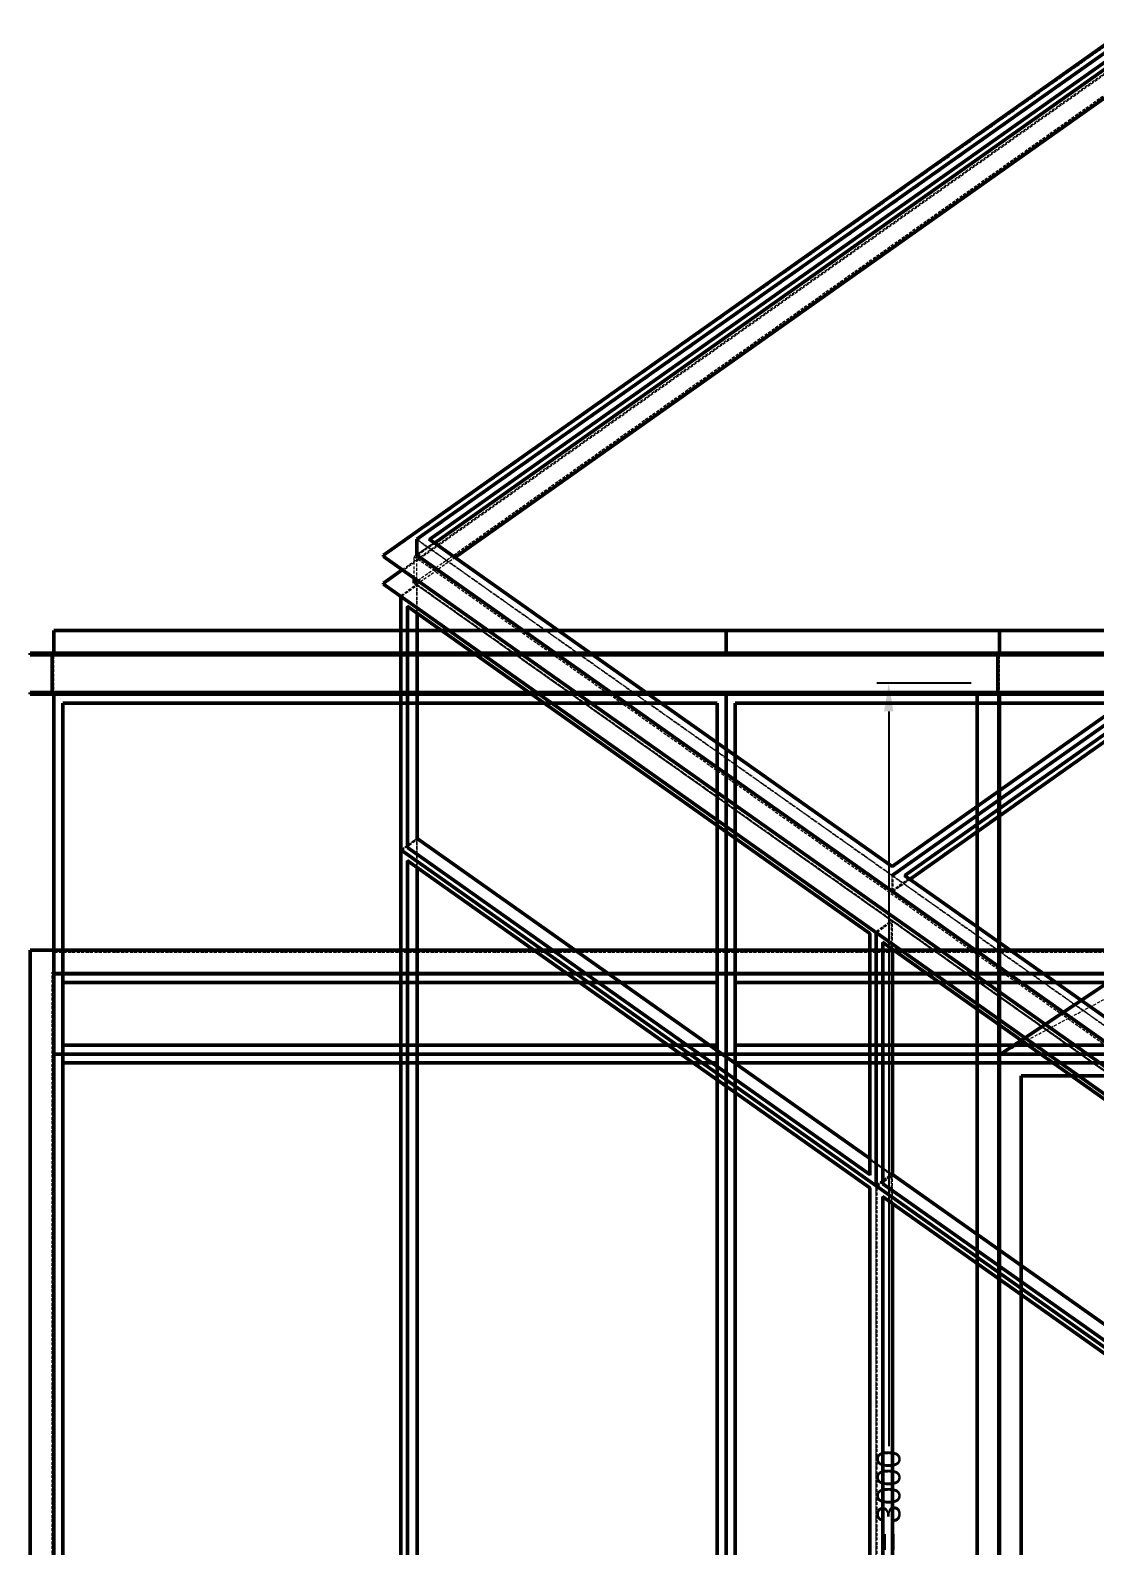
# Model space of a CAD drawing. Header units: millimetres. Extents: x -968 to 4266, y -964 to 3936.
# Drawn here: x -968 to 836, y 1366 to 3936 of the extents above; entities that cross this region are included whole.
import ezdxf

# ---------------------------------------------------------------- set-up
doc = ezdxf.new("R2010")
doc.units = ezdxf.units.MM
doc.linetypes.add('Hidden', pattern=[15, 5, -3, 5, -2])
for name, color, linetype, lineweight in [('Default', 7, 'Continuous', 50), ('Edges', 7, 'Hidden', 15), ('HiddenEdges', 2, 'Hidden', 15), ('HiddenSilhouettes', 2, 'Hidden', 15), ('Silhouettes', 7, 'Continuous', 50), ('Wires', 7, 'Hidden', 15)]:
    doc.layers.add(name, color=color, linetype=linetype, lineweight=lineweight)
doc.layers.add('Dimension', color=7, linetype='Continuous', lineweight=50, true_color=0x6495ed)
doc.styles.add('Default', font='arial.ttf')
doc.dimstyles.get("Standard").update_dxf_attribs({"dimtxt": 0.18, "dimasz": 0.18, "dimexe": 0.18, "dimexo": 0.0625, "dimgap": 0.09, "dimtad": 0, "dimtih": 1, "dimtoh": 1, "dimdec": 4, "dimzin": 0, "dimdsep": 46, "dimtxsty": 'Standard', "dimcen": 0.09, "dimadec": 0, "dimazin": 0, "dimtfac": 1, "dimtdec": 4, "dimtofl": 0, "dimtmove": 0, "dimatfit": 3, "dimfxl": 1, "dimtolj": 1, "dimtzin": 0, "dimarcsym": 0})

# ---------------------------------------------------------------- blocks, each defined once
blk = doc.blocks.new('Top')
at = {"layer": 'HiddenEdges'}
for points in [[(-1748.8, 850, 0), (-1748.8, 886.8, 0)], [(-1748.8, 886.8, 0), (-611.2, 886.8, 0)], [(-1735, 886.8, 0), (-1735, 888, 0)], [(-625, 886.8, 0), (-625, 888, 0)], [(-611.2, 850, 0), (-611.2, 886.8, 0)], [(-608.8, 850, 0), (-608.8, 886.8, 0)], [(-608.8, 886.8, 0), (528.8, 886.8, 0)], [(-595, 886.8, 0), (-595, 888, 0)], [(-1753, -853, 0), (-1753, 853, 0)], [(-1753, 853, 0), (953, 853, 0)], [(-1750, 853, 0), (1753, 853, 0)], [(-1748.8, 848.8, 0), (-611.2, 848.8, 0)], [(-1748.8, -848.8, 0), (-1748.8, 848.8, 0)], [(-611.2, -848.8, 0), (-611.2, 848.8, 0)], [(-608.8, 848.8, 0), (528.8, 848.8, 0)], [(-608.8, -848.8, 0), (-608.8, 848.8, 0)]]:
    blk.add_polyline3d(points, dxfattribs=at)
at = {"layer": 'HiddenSilhouettes'}
for points in [[(-1750, 850, 0), (-1750, 890, 0)], [(-1750, 850, 0), (-1750, 888, 0)], [(-1750, 888, 0), (-610, 888, 0)], [(-610, 850, 0), (-610, 888, 0)], [(-610, 888, 0), (530, 888, 0)], [(-1750, 851.2, 0), (-610, 851.2, 0)], [(-610, 851.2, 0), (530, 851.2, 0)]]:
    blk.add_polyline3d(points, dxfattribs=at)
at = {"layer": 'Silhouettes'}
for points in [[(-1790, 890, 0), (990, 890, 0)], [(-1790, -890, 0), (-1790, 890, 0)], [(-1750, -850, 0), (-1750, 850, 0)], [(-1750, 850, 0), (-610, 850, 0)], [(-1750, 850, 0), (895, 850, 0)], [(-610, -850, 0), (-610, 850, 0)], [(-610, 850, 0), (530, 850, 0)], [(-1735, -835, 0), (-1735, 835, 0)], [(-1735, 835, 0), (-625, 835, 0)], [(-625, -835, 0), (-625, 835, 0)], [(-595, -835, 0), (-595, 835, 0)], [(-595, 835, 0), (515, 835, 0)]]:
    blk.add_polyline3d(points, dxfattribs=at)
blk.add_polyline3d([(-1750, 890, 0)], close=True, dxfattribs=at)
blk = doc.blocks.new('Front')
at = {"layer": 'HiddenEdges'}
for points in [[(-1748.8, 1551, 0), (-1748.8, 1587.8, 0)], [(-1748.8, 1587.8, 0), (-611.2, 1587.8, 0)], [(-1735, 1587.8, 0), (-1735, 1589, 0)], [(-625, 1587.8, 0), (-625, 1589, 0)], [(-611.2, 1551, 0), (-611.2, 1587.8, 0)], [(-608.8, 1551, 0), (-608.8, 1587.8, 0)], [(-608.8, 1587.8, 0), (528.8, 1587.8, 0)], [(-595, 1587.8, 0), (-595, 1589, 0)], [(-1750, 1481, 0), (-1750, 1551, 0)], [(-1748.8, 1479.8, 0), (-611.2, 1479.8, 0)], [(-1748.8, 872.2, 0), (-1748.8, 1479.8, 0)], [(-611.2, 872.2, 0), (-611.2, 1479.8, 0)], [(-608.8, 872.2, 0), (-608.8, 1479.8, 0)], [(-608.8, 1479.8, 0), (528.8, 1479.8, 0)], [(-1748.8, 872.2, 0), (-611.2, 872.2, 0)], [(-1748.8, 869.8, 0), (-611.2, 869.8, 0)], [(-1748.8, -1517.8, 0), (-1748.8, 869.8, 0)], [(-611.2, -1517.8, 0), (-611.2, 869.8, 0)], [(-608.8, 872.2, 0), (528.8, 872.2, 0)], [(-608.8, 869.8, 0), (528.8, 869.8, 0)], [(-608.8, -1517.8, 0), (-608.8, 869.8, 0)]]:
    blk.add_polyline3d(points, dxfattribs=at)
at = {"layer": 'HiddenSilhouettes'}
blk.add_polyline3d([(-1753, 1548, 0)], close=True, dxfattribs=at)
for points in [[(-1750, 1481, 0), (-1750, 1481, 0)], [(-1750, 869.8, 0), (-1750, 1479.8, 0)], [(-1750, 1479.8, 0), (-610, 1479.8, 0)], [(-610, 1481, 0), (-610, 1481, 0)], [(-610, 1479.8, 0), (530, 1479.8, 0)], [(-610, 871, 0), (-610, 1191.7, 0)], [(-1750, 869.8, 0), (-610, 869.8, 0)], [(-610, 869.8, 0), (530, 869.8, 0)]]:
    blk.add_polyline3d(points, dxfattribs=at)
at = {"layer": 'Silhouettes'}
blk.add_lwpolyline([(-1750, 1551), (-1750, 1589)], dxfattribs=at)
for points in [[(-1750, 1589, 0), (-610, 1589, 0)], [(-610, 1589, 0), (530, 1589, 0)], [(-610, 1551, 0), (-610, 1589, 0)], [(-1790, 1551, 0), (990, 1551, 0)], [(-1790, 1548, 0), (-1790, 1551, 0)], [(-1790, 1548, 0), (990, 1548, 0)], [(-1753, 1484, 0), (-1753, 1548, 0)], [(-1790, 1481, 0), (-1790, 1484, 0)], [(-1790, 1484, 0), (990, 1484, 0)], [(-1790, 1481, 0), (990, 1481, 0)], [(-1750, 871, 0), (-1750, 1481, 0)], [(-1735, 886, 0), (-1735, 1466, 0)], [(-1735, 1466, 0), (-625, 1466, 0)], [(-625, 886, 0), (-625, 1466, 0)], [(-610, 871, 0), (-610, 1481, 0)], [(-595, 1466, 0), (515, 1466, 0)], [(-595, 886, 0), (-595, 1466, 0)], [(-1735, 886, 0), (-625, 886, 0)], [(-595, 886, 0), (515, 886, 0)], [(-1750, -1519, 0), (-1750, 871, 0)], [(-1750, 871, 0), (-1750, 871, 0)], [(-1750, 871, 0), (-610, 871, 0)], [(-1735, -1504, 0), (-1735, 856, 0)], [(-1735, 856, 0), (-625, 856, 0)], [(-625, -1504, 0), (-625, 856, 0)], [(-610, -1519, 0), (-610, 871, 0)], [(-610, 869.8, 0), (-610, 871, 0)], [(-610, 871, 0), (530, 871, 0)], [(-595, 856, 0), (515, 856, 0)], [(-595, -1504, 0), (-595, 856, 0)]]:
    blk.add_polyline3d(points, dxfattribs=at)
blk.add_polyline3d([(-610, 869.8, 0)], close=True, dxfattribs=at)
blk = doc.blocks.new('Left')
at = {"layer": 'Edges'}
blk.add_polyline3d([(-850, 869.8, 0), (-282.8, 1169.8, 0)], dxfattribs=at)
at = {"layer": 'HiddenEdges'}
for points in [[(-848.8, 1551, 0), (-848.8, 1587.8, 0)], [(848.8, 1587.8, 0), (-848.8, 1587.8, 0)], [(-835, 1587.8, 0), (-835, 1589, 0)], [(-850, 1481, 0), (-850, 1551, 0)], [(-886.8, 1466, 0), (-888, 1466, 0)], [(-886.8, 872.2, 0), (-886.8, 1479.8, 0)], [(-850, 1479.8, 0), (-886.8, 1479.8, 0)], [(-886.8, 886, 0), (-888, 886, 0)], [(-886.8, 856, 0), (-888, 856, 0)], [(-850, 872.2, 0), (-886.8, 872.2, 0)], [(-886.8, -1517.8, 0), (-886.8, 869.8, 0)], [(-850, 869.8, 0), (-886.8, 869.8, 0)], [(-848.8, -1517.8, 0), (-848.8, 869.8, 0)]]:
    blk.add_polyline3d(points, dxfattribs=at)
at = {"layer": 'HiddenSilhouettes'}
blk.add_polyline3d([(-853, 1548, 0)], close=True, dxfattribs=at)
for points in [[(-888, 1481, 0), (-888, 1481, 0)], [(-850, 1481, 0), (-850, 1481, 0)], [(-848.2, 871, 0), (-290, 871, 0)]]:
    blk.add_polyline3d(points, dxfattribs=at)
at = {"layer": 'Silhouettes'}
blk.add_lwpolyline([(-850, 869.8), (-399.7, 1169.8)], dxfattribs=at)
for points in [[(-850, 1589, 0), (850, 1589, 0)], [(-850, 1551, 0), (-850, 1589, 0)], [(-890, 1551, 0), (890, 1551, 0)], [(-890, 1548, 0), (-890, 1551, 0)], [(-890, 1548, 0), (890, 1548, 0)], [(-853, 1484, 0), (-853, 1548, 0)], [(-890, 1481, 0), (-890, 1484, 0)], [(-890, 1484, 0), (890, 1484, 0)], [(-890, 1481, 0), (890, 1481, 0)], [(-888, 871, 0), (-888, 1481, 0)], [(-851.2, 1479.8, 0), (-850, 1479.8, 0)], [(-851.2, 869.8, 0), (-851.2, 1479.8, 0)], [(-850, 1191.7, 0), (-850, 1481, 0)], [(-850, 869.8, 0), (-850, 1191.7, 0)], [(-888, -1519, 0), (-888, 871, 0)], [(-888, 871, 0), (-850, 871, 0)], [(-851.2, -1520.2, 0), (-851.2, 869.8, 0)], [(-851.2, 869.8, 0), (-850, 869.8, 0)], [(-850, -1191.8, 0), (-850, 871, 0)], [(-850, 871, 0), (-848.2, 871, 0)], [(-813.2, 834.2, 0), (-326.8, 834.2, 0)], [(-813.2, -1482.2, 0), (-813.2, 834.2, 0)]]:
    blk.add_polyline3d(points, dxfattribs=at)
at = {"layer": 'Wires'}
blk.add_polyline3d([(-850, 869.8, 0), (848.8, 869.8, 0)], dxfattribs=at)
blk = doc.blocks.new('Isometric')
at = {"layer": 'Edges'}
for points in [[(-1817.3, 1587), (-636.4, 2422)], [(-1011.2, 1017), (169.7, 1852)], [(-1838.5, 1587), (-1032.4, 1017)], [(-1895, 1560.2), (70.7, 170.2)], [(-1895, 1512.8), (70.7, 122.8)], [(-1854.7, 1063.4), (-1853.9, 1064)], [(-1854.7, 1063.4), (-1069.9, 508.4)], [(-1854.7, -626.6), (-1854.7, 1042.2)], [(-1032.4, 990.2), (-1032.4, 1017)], [(-1048.6, 493.4), (-1048.6, 903.6)], [(-1059.2, -1199.7), (-1059.2, 490.3)], [(-1048.6, 493.4), (-263.8, -61.6)], [(-1048.6, -1196.6), (-1048.6, 472.2)]]:
    blk.add_lwpolyline(points, dxfattribs=at)
for points in [[(-1842.7, 1512.8, 0), (70.7, 159.8, 0)], [(-1854.7, 1063.4, 0), (-1854.7, 1473.6, 0)], [(-1853.9, 1068.1, 0), (-1837.6, 1079.6, 0)], [(-1032.4, 1017, 0), (-226.3, 447, 0)], [(-1048.6, 493.4, 0), (-1047.8, 494, 0)], [(-1047.8, 498.1, 0), (-1031.5, 509.6, 0)]]:
    blk.add_polyline3d(points, dxfattribs=at)
at = {"layer": 'HiddenEdges'}
for points in [[(-1895, 1558), (-636.4, 2448)], [(-1895, 1510.7), (-636.4, 2400.7)], [(-1842.7, 1558), (-636.4, 2411)], [(-1838.5, 1560.2), (-636.4, 2410.2)], [(-1032.4, 1017.4), (168, 1866.2)], [(-1836.8, 1586.2), (-1032.4, 1017.4)], [(-1838.5, 1079.3), (-1838.5, 1510.7)], [(-1837.6, 1079.1), (-1837.6, 1510.4)], [(-1863.7, 1061.2), (-1853.9, 1068.1)], [(-1863.7, 1059.5), (-1059.2, 490.7)], [(-1838.5, -610.7), (-1838.5, 1079.3)], [(-1838.5, 1078.5), (-1837.6, 1079.1)], [(-1838.5, 1078.5), (-1032.4, 508.5)], [(-1837.6, -610.9), (-1837.6, 1079.1)], [(-1837.6, 1077.9), (-1033.2, 509.1)], [(-1032.4, 991.4), (-1032.4, 1017.4)], [(-1030.7, 1016.2), (-226.3, 447.4)], [(-1011.2, 1016.2), (-226.3, 461.2)], [(-1059.2, 922), (-1033.2, 940.4)], [(-1033.2, 510.8), (-1033.2, 940.4)], [(-1032.4, 939.8), (-226.3, 369.8)], [(-1069.9, 918.6), (-1069, 919.2)], [(-1069, 509), (-1069, 919.2)], [(-1059.2, 492.4), (-1059.2, 922)], [(-1059.2, 921.7), (-253.1, 351.7)], [(-1032.4, 508.5), (-1032.4, 612.5)], [(-1059.2, 490.7), (-1033.2, 509.1)], [(-1059.2, -1197.6), (-1059.2, 490.7)], [(-1033.2, -1179.2), (-1033.2, 509.1)], [(-1032.4, 509.3), (-226.3, -60.7)], [(-1031.5, 507.9), (-227.1, -60.9)], [(-1069.9, 487.2), (-1069, 487.8)], [(-1069, -1181), (-1069, 487.8)]]:
    blk.add_lwpolyline(points, dxfattribs=at)
for points in [[(-1032.4, 1031.2, 0), (148.5, 1866.2, 0)], [(-1032.4, 991.4, 0), (168, 1840.2, 0)], [(-1032.4, 990.2, 0), (169.7, 1840.2, 0)], [(-1817.3, 1586.2, 0), (-1032.4, 1031.2, 0)], [(-1836.8, 1560.2, 0), (-1032.4, 991.4, 0)], [(-1865.3, 1491.7, 0), (-1059.2, 921.7, 0)], [(-1863.7, 1490.8, 0), (-1059.2, 922, 0)], [(-1838.5, 1510.7, 0), (70.7, 160.7, 0)], [(-1838.5, 1509.8, 0), (-1032.4, 939.8, 0)], [(-1837.6, 1509.2, 0), (-1033.2, 940.4, 0)], [(-1853.9, 1474.2, 0), (-1069, 919.2, 0)], [(-1865.3, 1060.3, 0), (-1838.5, 1079.3, 0)], [(-1838.5, 1079.3, 0), (-1032.4, 509.3, 0)], [(-1837.6, 1079.1, 0), (-1031.5, 509.1, 0)], [(-1853.9, 1042.8, 0), (-1069, 487.8, 0)], [(-1032.4, 1031.2, 0), (-1032.4, 1032, 0)], [(-1030.7, 990.2, 0), (-226.3, 421.4, 0)], [(-1059.2, 921.7, 0), (-1032.4, 940.7, 0)], [(-1031.5, 509.1, 0), (-1031.5, 940.4, 0)], [(-1031.5, 939.2, 0), (-227.1, 370.4, 0)], [(-1057.5, 920.8, 0), (-253.1, 352, 0)], [(-1047.8, 904.2, 0), (-262.9, 349.2, 0)], [(-1057.5, 491.2, 0), (-1047.8, 498.1, 0)], [(-1057.5, 489.5, 0), (-253.1, -79.3, 0)], [(-1032.4, 508.5, 0), (-1031.5, 509.1, 0)], [(-1047.8, 472.8, 0), (-262.9, -82.2, 0)]]:
    blk.add_polyline3d(points, dxfattribs=at)
at = {"layer": 'HiddenSilhouettes'}
for points in [[(-1863, 1535.4), (-636.4, 2402.8)], [(-1842.7, 1512.8), (-636.4, 2365.8)], [(-1836.8, 1560.2), (-1836.8, 1586.2)], [(-1836.8, 1560.2), (-1808, 1580.5)], [(-1817.3, 1586.2), (-1816.7, 1586.6)], [(-1842.7, 1521), (-1842.7, 1558)], [(-1842.7, 1558), (70.7, 205)], [(-1838.5, 1510.7), (-1773.9, 1556.3)], [(-1863.7, 1490.8), (-1837.6, 1509.2)], [(-1863.7, 1061.2), (-1863.7, 1490.8)], [(-1838.5, 1510.7), (-1032.4, 940.7)], [(-1838.5, 1078.5), (-1838.5, 1509.8)], [(-1837.6, 1461.5), (-1837.6, 1509.2)], [(-1853.9, 1473), (-1853.9, 1474.2)], [(-1863.7, 1059.5), (-1837.6, 1077.9)], [(-1863.7, 1061.2), (-1059.2, 492.4)], [(-1863.7, -628.8), (-1863.7, 1059.5)], [(-1838.5, -611.5), (-1838.5, 1078.5)], [(-1837.6, 1030.1), (-1837.6, 1077.9)], [(-1854.7, 1042.2), (-1853.9, 1042.8)], [(-1853.9, 1041.6), (-1853.9, 1042.8)], [(-1030.7, 990.2), (-1030.7, 1016.2)], [(-1011.2, 1016.2), (-1011.2, 1017)], [(-1057.5, 920.8), (-1031.5, 939.2)], [(-1032.4, 509.3), (-1032.4, 940.7)], [(-1032.4, 940.7), (-226.3, 370.7)], [(-1032.4, 939.8), (-1031.5, 940.4)], [(-1031.5, 940.4), (-225.4, 370.4)], [(-1031.5, 891.5), (-1031.5, 939.2)], [(-1057.5, 491.2), (-1057.5, 920.8)], [(-1047.8, 903), (-1047.8, 904.2)], [(-1069.9, 536.7), (-1033.2, 510.8)], [(-1059.2, 492.4), (-1033.2, 510.8)], [(-1057.5, 489.5), (-1031.5, 507.9)], [(-1057.5, 491.2), (-253.1, -77.6)], [(-1057.5, -1198.8), (-1057.5, 489.5)], [(-1032.4, 508.5), (-226.3, -61.5)], [(-1031.5, 459.4), (-1031.5, 509.1)], [(-1031.5, 509.1), (-225.4, -60.9)], [(-1031.5, 460.1), (-1031.5, 507.9)], [(-1047.8, 471.6), (-1047.8, 472.8)], [(-1032.4, -1181.5), (-1032.4, 459.4)]]:
    blk.add_lwpolyline(points, dxfattribs=at)
for points in [[(-1836.8, 1586.2, 0), (-636.4, 2435, 0)], [(-1030.7, 1016.2, 0), (169.7, 1865, 0)], [(-1817.3, 1586.2, 0), (-1817.3, 1587, 0)], [(-1838.5, 1510.7, 0), (-1838.5, 1560.2, 0)], [(-1865.3, 1491.7, 0), (-1838.5, 1510.7, 0)], [(-1865.3, 1489.7, 0), (-1865.3, 1491.7, 0)], [(-1838.5, 1509.8, 0), (-1837.6, 1510.4, 0)], [(-1837.6, 1510.4, 0), (-1031.5, 940.4, 0)], [(-1854.7, 1473.6, 0), (-1853.9, 1474.2, 0)], [(-1030.7, 990.2, 0), (-1001.9, 1010.5, 0)], [(-1011.2, 1016.2, 0), (-1010.6, 1016.6, 0)], [(-1059.2, 919.7, 0), (-1059.2, 921.7, 0)], [(-1048.6, 903.6, 0), (-1047.8, 904.2, 0)], [(-1069.9, 509.6, 0), (-1069, 509, 0)], [(-1069.9, 508.4, 0), (-1069, 509, 0)], [(-1059.2, 490.3, 0), (-1032.4, 509.3, 0)], [(-1032.4, 459.4, 0), (-1032.4, 509.3, 0)], [(-1048.6, 472.2, 0), (-1047.8, 472.8, 0)]]:
    blk.add_polyline3d(points, dxfattribs=at)
at = {"layer": 'Silhouettes'}
for points in [[(-1895, 1560.2), (-636.4, 2450.2)], [(-1838.5, 1587), (-636.4, 2437)], [(-1816.7, 1586.6), (-636.4, 2421.2)], [(-1032.4, 1032), (148.5, 1867)], [(-1010.6, 1016.6), (169.7, 1851.2)], [(-1838.5, 1560.2), (-1838.5, 1587)], [(-1895, 1558), (-1895, 1560.2)], [(-1895, 1558), (70.7, 168)], [(-1895, 1512.8), (-1863, 1535.4)], [(-1895, 1510.7), (-1895, 1512.8)], [(-1895, 1510.7), (70.7, 120.7)], [(-1865.3, 1060.3), (-1865.3, 1489.7)], [(-1854.7, 1473.6), (-1069.9, 918.6)], [(-1854.7, 1042.2), (-1069.9, 487.2)], [(-1837.6, -610.4), (-1837.6, 1030.1)], [(-1011.2, 1017), (-226.3, 462)], [(-1032.4, 990.2), (-947.5, 930.2)], [(-1059.2, 490.3), (-1059.2, 919.7)], [(-1047.8, 494), (-1047.8, 903)], [(-1059.2, 490.3), (-253.1, -79.7)], [(-1047.8, 494), (-263.8, -60.4)], [(-1031.5, 509.6), (-263.8, -33.3)], [(-1069.9, -1181.6), (-1069.9, 487.2)], [(-1047.8, -1196), (-1047.8, 471.6)]]:
    blk.add_lwpolyline(points, dxfattribs=at)
for points in [[(-1808, 1580.5, 0), (-636.4, 2409, 0)], [(-1773.9, 1556.3, 0), (-636.4, 2360.7, 0)], [(-1032.4, 1017, 0), (169.7, 1867, 0)], [(-1001.9, 1010.5, 0), (169.7, 1839, 0)], [(-1817.3, 1587, 0), (-1032.4, 1032, 0)], [(-1838.5, 1560.2, 0), (-65.2, 306.3, 0)], [(-1842.7, 1512.8, 0), (-1842.7, 1521, 0)], [(-1853.9, 1064, 0), (-1853.9, 1473, 0)], [(-1837.6, 1079.6, 0), (-1837.6, 1461.5, 0)], [(-1837.6, 1079.6, 0), (-1069.9, 536.7, 0)], [(-1865.3, -629.7, 0), (-1865.3, 1060.3, 0)], [(-1865.3, 1060.3, 0), (-1059.2, 490.3, 0)], [(-1853.9, 1064, 0), (-1069.9, 509.6, 0)], [(-1853.9, -626, 0), (-1853.9, 1041.6, 0)], [(-1069.9, 508.4, 0), (-1069.9, 918.6, 0)], [(-1048.6, 903.6, 0), (-263.8, 348.6, 0)], [(-1031.5, 509.6, 0), (-1031.5, 891.5, 0)], [(-1048.6, 472.2, 0), (-263.8, -82.8, 0)], [(-1031.5, -1180.4, 0), (-1031.5, 460.1, 0)]]:
    blk.add_polyline3d(points, dxfattribs=at)
blk = doc.blocks.new('*D5')
at = {"layer": 'Defpoints', "color": 0}
for p in [(-928.5, 1486), (2571.5, 1486), (2571.5, 360)]:
    blk.add_point(p, dxfattribs=at)
at = {"layer": 'Dimension', "color": 0, "lineweight": -2}
for p, q in [((-928.5, 1476), (-928.5, 340)), ((2571.5, 1476), (2571.5, 340)), ((-880.5, 360), (751.9, 360)), ((2523.5, 360), (891.1, 360))]:
    blk.add_line(p, q, dxfattribs=at)
at = {"layer": 'Dimension', "color": 0}
for points in [[(-880.5, 368), (-880.5, 352), (-928.5, 360)], [(2523.5, 352), (2523.5, 368), (2571.5, 360)]]:
    blk.add_solid(points, dxfattribs=at)
at = {"layer": 'Dimension', "color": 0, "insert": (821.5, 360), "char_height": 40, "attachment_point": 5, "style": 'Default'}
blk.add_mtext('\\A1;3500', dxfattribs=at)
blk = doc.blocks.new('*D6')
at = {"layer": 'Defpoints', "color": 0}
for p in [(-928.5, 1486), (1771.5, 1486), (1771.5, 510)]:
    blk.add_point(p, dxfattribs=at)
at = {"layer": 'Dimension', "color": 0, "lineweight": -2}
for p, q in [((-928.5, 1476), (-928.5, 490)), ((1771.5, 1476), (1771.5, 490)), ((-880.5, 510), (226.3, 510)), ((1723.5, 510), (616.7, 510))]:
    blk.add_line(p, q, dxfattribs=at)
at = {"layer": 'Dimension', "color": 0}
for points in [[(-880.5, 518), (-880.5, 502), (-928.5, 510)], [(1723.5, 502), (1723.5, 518), (1771.5, 510)]]:
    blk.add_solid(points, dxfattribs=at)
at = {"layer": 'Dimension', "color": 0, "insert": (421.5, 510), "char_height": 40, "attachment_point": 5, "style": 'Default'}
blk.add_mtext('\\A1;DEPTH = 2700', dxfattribs=at)
blk = doc.blocks.new('*D15')
at = {"layer": 'Defpoints', "color": 0}
for p in [(487.2, 2829), (637.2, 2829), (637.2, -171)]:
    blk.add_point(p, dxfattribs=at)
at = {"layer": 'Dimension', "color": 0, "lineweight": -2}
for p, q in [((627.2, 2829), (467.2, 2829)), ((487.2, 2781), (487.2, 1535)), ((487.2, -123), (487.2, 1123)), ((627.2, -171), (467.2, -171))]:
    blk.add_line(p, q, dxfattribs=at)
at = {"layer": 'Dimension', "color": 0}
for points in [[(495.2, 2781), (479.2, 2781), (487.2, 2829)], [(479.2, -123), (495.2, -123), (487.2, -171)]]:
    blk.add_solid(points, dxfattribs=at)
at = {"layer": 'Dimension', "color": 0, "insert": (487.2, 1329), "char_height": 40, "attachment_point": 5, "rotation": 90, "style": 'Default'}
blk.add_mtext('\\A1;HEIGHT = 3000', dxfattribs=at)

msp = doc.modelspace()

# ---------------------------------------------------------------- block references
at = {"layer": 'Default'}
for name, p in [('Isometric', (1525.1667, 1486)), ('Front', (821.5, 1329)), ('Left', (1525.1667, 1329)), ('Top', (821.5, 1486))]:
    msp.add_blockref(name, p, dxfattribs=at)

# ---------------------------------------------------------------- dimensions: what is measured, and where the dimension line sits
at = {"layer": 'Dimension'}
dim = msp.add_linear_dim(base=(487.1667, 2829), p1=(637.1667, -171), p2=(637.1667, 2829), angle=90, text='HEIGHT = <>', dimstyle='Standard', override={"dimscale": 1, "dimtxt": 40, "dimasz": 48, "dimexe": 20, "dimexo": 10, "dimgap": 10, "dimtad": 0, "dimjust": 0, "dimtih": 0, "dimtoh": 0, "dimdec": 3, "dimlfac": 1, "dimzin": 8, "dimlunit": 2, "dimpost": '', "dimtxsty": 'Default', "dimsah": 0, "dimse1": 0, "dimse2": 0, "dimclrt": 0, "dimtol": 0, "dimlim": 0, "dimtp": 0, "dimtm": 0, "dimtfac": 1, "dimtdec": 3, "dimtix": 0, "dimtzin": 8}, dxfattribs=at)
dim.commit()
dim.dimension.update_dxf_attribs({"geometry": '*D15', "text_midpoint": (487.1667, 1329), "dimtype": 160})
dim = msp.add_linear_dim(base=(2571.5, 360), p1=(-928.5, 1486), p2=(2571.5, 1486), dimstyle='Standard', override={"dimscale": 1, "dimtxt": 40, "dimasz": 48, "dimexe": 20, "dimexo": 10, "dimgap": 10, "dimtad": 0, "dimjust": 0, "dimtih": 0, "dimtoh": 0, "dimdec": 3, "dimlfac": 1, "dimzin": 8, "dimlunit": 2, "dimpost": '', "dimtxsty": 'Default', "dimsah": 0, "dimse1": 0, "dimse2": 0, "dimclrt": 0, "dimtol": 0, "dimlim": 0, "dimtp": 0, "dimtm": 0, "dimtfac": 1, "dimtdec": 3, "dimtix": 0, "dimtzin": 8}, dxfattribs=at)
dim.commit()
dim.dimension.update_dxf_attribs({"geometry": '*D5', "text_midpoint": (821.5, 360), "dimtype": 160})
dim = msp.add_linear_dim(base=(1771.5, 510), p1=(-928.5, 1486), p2=(1771.5, 1486), text='DEPTH = <>', dimstyle='Standard', override={"dimscale": 1, "dimtxt": 40, "dimasz": 48, "dimexe": 20, "dimexo": 10, "dimgap": 10, "dimtad": 0, "dimjust": 0, "dimtih": 0, "dimtoh": 0, "dimdec": 3, "dimlfac": 1, "dimzin": 8, "dimlunit": 2, "dimpost": '', "dimtxsty": 'Default', "dimsah": 0, "dimse1": 0, "dimse2": 0, "dimclrt": 0, "dimtol": 0, "dimlim": 0, "dimtp": 0, "dimtm": 0, "dimtfac": 1, "dimtdec": 3, "dimtix": 0, "dimtzin": 8}, dxfattribs=at)
dim.commit()
dim.dimension.update_dxf_attribs({"geometry": '*D6', "text_midpoint": (421.5, 510), "dimtype": 160})

doc.saveas('drawing.dxf')
